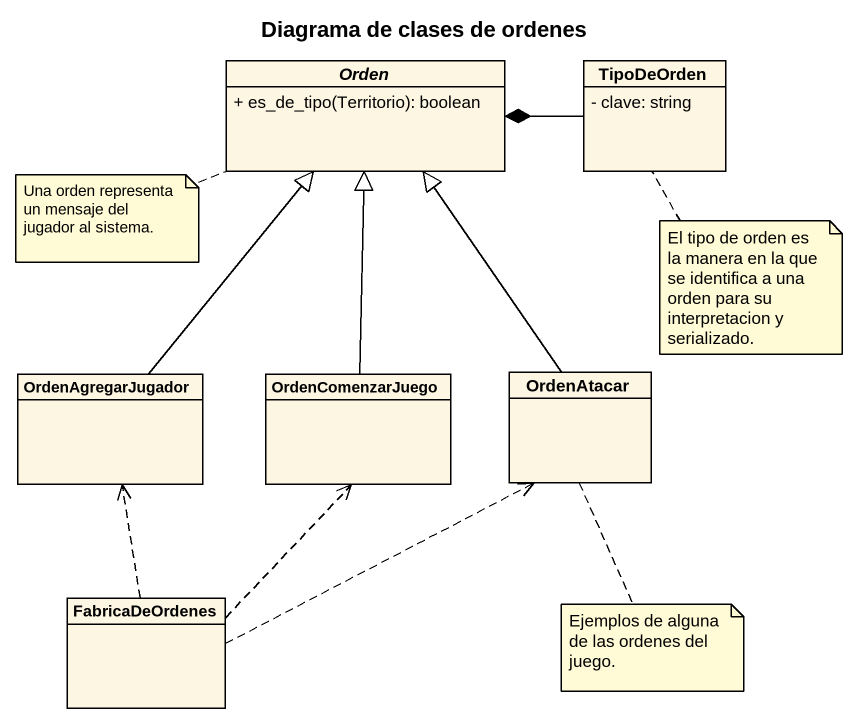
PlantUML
@startuml
title Diagrama de clases de ordenes
hide circle
hide empty members
skinparam classAttributeIconSize 0
abstract class Orden {
  + es_de_tipo(Territorio): boolean
}
class TipoDeOrden {
  - clave: string
}
class OrdenAgregarJugador
class OrdenComenzarJuego
class OrdenAtacar
class FabricaDeOrdenes
TipoDeOrden -left-* Orden
OrdenAgregarJugador -up-|> Orden
OrdenComenzarJuego -up-|> Orden
OrdenAtacar -up-|> Orden
FabricaDeOrdenes .up.> OrdenAgregarJugador
FabricaDeOrdenes .up.> OrdenComenzarJuego
FabricaDeOrdenes .right.> OrdenAtacar
note left of Orden : Una orden representa un mensaje del jugador al sistema.
note bottom of TipoDeOrden : El tipo de orden es la manera en la que se identifica a una orden para su interpretacion y serializado.
note bottom of OrdenAtacar : Ejemplos de alguna de las ordenes del juego.
@enduml
